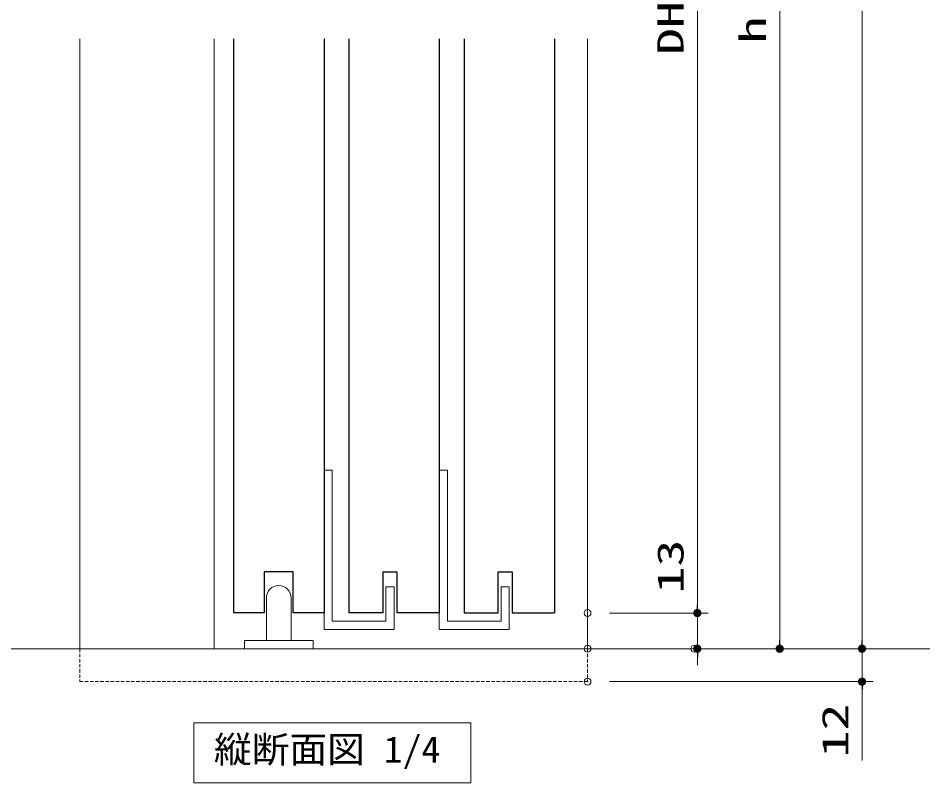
# Model space of a CAD drawing. Units: millimetres, scale not verified. Extents: x -1306 to 1306, y -607 to 607.
# Drawn here: x -557.8 to -225.7, y -60.4 to 218.1 of the extents above; entities that cross this region are included whole.
import ezdxf
from ezdxf.enums import TextEntityAlignment as Align

# ---------------------------------------------------------------- set-up
doc = ezdxf.new("R2010")
doc.units = ezdxf.units.MM
doc.header["$LTSCALE"] = 5
doc.header["$PDMODE"] = 32
doc.header["$PDSIZE"] = 2.5
doc.linetypes.add('USER2', pattern=[0.375, 0.25, -0.125])
for name, color, linetype, lineweight in [('0-1_線(黄)', 2, 'Continuous', 15), ('0-D_線(白)', 7, 'Continuous', 30), ('1-0_線(水)', 4, 'Continuous', 9), ('1-1_寸法線', 3, 'Continuous', 13), ('1-4_DEFPOINTS', 7, 'Continuous', 5), ('1-5_0', 3, 'Continuous', 25), ('1-6_点線(黄)', 2, 'USER2', 15)]:
    doc.layers.add(name, color=color, linetype=linetype, lineweight=lineweight)
doc.styles.add('ＭＳ ゴシック', font='')
doc.styles.get('ＭＳ ゴシック').set_extended_font_data('MS Gothic')

# ---------------------------------------------------------------- blocks, each defined once
blk = doc.blocks.new('_DOT')
at = {"layer": '1-5_0'}
blk.add_line((-2.5, 0), (-5, 0), dxfattribs=at)
for points in [[(0, 0), (-2.5, 0), (-2.48, 0.313)], [(0, 0), (-2.48, -0.313), (-2.5, 0)], [(0, 0), (-2.48, 0.313), (-2.421, 0.622)], [(0, 0), (-2.421, -0.622), (-2.48, -0.313)], [(0, 0), (-2.421, 0.622), (-2.324, 0.92)], [(0, 0), (-2.324, -0.92), (-2.421, -0.622)], [(0, 0), (-2.324, 0.92), (-2.191, 1.204)], [(0, 0), (-2.191, -1.204), (-2.324, -0.92)], [(0, 0), (-2.191, 1.204), (-2.023, 1.469)], [(0, 0), (-2.023, -1.469), (-2.191, -1.204)], [(0, 0), (-2.023, 1.469), (-1.822, 1.711)], [(0, 0), (-1.822, -1.711), (-2.023, -1.469)], [(0, 0), (-1.822, 1.711), (-1.594, 1.926)], [(0, 0), (-1.594, -1.926), (-1.822, -1.711)], [(0, 0), (-1.594, 1.926), (-1.34, 2.111)], [(0, 0), (-1.34, -2.111), (-1.594, -1.926)], [(0, 0), (-1.34, 2.111), (-1.064, 2.262)], [(0, 0), (-1.064, -2.262), (-1.34, -2.111)], [(0, 0), (-1.064, 2.262), (-0.773, 2.378)], [(0, 0), (-0.773, -2.378), (-1.064, -2.262)], [(0, 0), (-0.773, 2.378), (-0.468, 2.456)], [(0, 0), (-0.468, -2.456), (-0.773, -2.378)], [(0, 0), (-0.468, 2.456), (-0.157, 2.495)], [(0, 0), (-0.157, -2.495), (-0.468, -2.456)], [(0, 0), (-0.157, 2.495), (0.157, 2.495)], [(0, 0), (0.157, -2.495), (-0.157, -2.495)], [(0, 0), (0.157, 2.495), (0.468, 2.456)], [(0, 0), (0.468, 2.456), (0.773, 2.378)], [(0, 0), (0.773, 2.378), (1.064, 2.262)], [(0, 0), (1.064, 2.262), (1.34, 2.111)], [(0, 0), (1.34, 2.111), (1.594, 1.926)], [(0, 0), (1.594, 1.926), (1.822, 1.711)], [(0, 0), (1.822, 1.711), (2.023, 1.469)], [(0, 0), (2.023, 1.469), (2.191, 1.204)], [(0, 0), (2.191, 1.204), (2.324, 0.92)], [(0, 0), (2.324, 0.92), (2.421, 0.622)], [(0, 0), (2.421, 0.622), (2.48, 0.313)], [(0, 0), (2.48, 0.313), (2.5, 0)], [(0, 0), (0.468, -2.456), (0.157, -2.495)], [(0, 0), (0.773, -2.378), (0.468, -2.456)], [(0, 0), (1.064, -2.262), (0.773, -2.378)], [(0, 0), (1.34, -2.111), (1.064, -2.262)], [(0, 0), (1.594, -1.926), (1.34, -2.111)], [(0, 0), (1.822, -1.711), (1.594, -1.926)], [(0, 0), (2.023, -1.469), (1.822, -1.711)], [(0, 0), (2.191, -1.204), (2.023, -1.469)], [(0, 0), (2.324, -0.92), (2.191, -1.204)], [(0, 0), (2.421, -0.622), (2.324, -0.92)], [(0, 0), (2.48, -0.313), (2.421, -0.622)], [(0, 0), (2.5, 0), (2.48, -0.313)]]:
    blk.add_solid(points, dxfattribs=at)

msp = doc.modelspace()

# ---------------------------------------------------------------- linework, layer by layer
at = {"layer": '0-1_線(黄)'}
msp.add_line((-1235.241, -11.552), (-225.69, -11.552), dxfattribs=at)
msp.add_lwpolyline([(-493.728, -38.552), (-392.878, -38.552), (-392.878, -60.387), (-493.728, -60.387)], close=True, dxfattribs=at)
at = {"layer": '0-D_線(白)'}
for p, q in [((-479.362, 210.637), (-479.362, 1.469)), ((-446.361, 210.637), (-446.361, 1.448)), ((-437.362, 210.637), (-437.362, 1.469)), ((-404.361, 210.637), (-404.361, 1.448)), ((-395.362, 210.637), (-395.362, 1.469)), ((-362.361, 210.637), (-362.361, 1.448)), ((-468.112, 1.469), (-479.362, 1.469)), ((-446.362, 1.469), (-457.612, 1.469)), ((-424.862, 1.469), (-437.362, 1.469)), ((-404.362, 1.469), (-419.862, 1.469)), ((-395.362, 1.469), (-382.862, 1.469)), ((-377.862, 1.469), (-362.562, 1.469))]:
    msp.add_line(p, q, dxfattribs=at)
for points in [[(-457.612, 1.469), (-457.612, 16.469), (-468.112, 16.469), (-468.112, 1.469)], [(-424.862, 1.469), (-424.862, 16.469), (-419.862, 16.469), (-419.862, 1.469)], [(-382.862, 1.469), (-382.862, 16.469), (-377.862, 16.469), (-377.862, 1.469)]]:
    msp.add_lwpolyline(points, dxfattribs=at)
at = {"layer": '1-0_線(水)'}
for p, q in [((-535.361, 210.637), (-535.361, -11.552)), ((-486.361, 210.637), (-486.361, -11.552)), ((-350.361, 210.637), (-350.361, -11.552)), ((-462.862, 11.469), (-462.812, 11.469)), ((-467.362, 6.969), (-467.362, -8.531)), ((-458.362, -8.531), (-458.362, 6.969)), ((-443.362, -1.531), (-423.862, -1.531)), ((-401.361, -1.531), (-381.861, -1.531)), ((-450.362, -8.531), (-475.362, -8.531)), ((-475.362, -8.531), (-475.362, -11.552)), ((-450.362, -8.531), (-450.312, -8.531)), ((-450.362, -8.531), (-450.362, -11.552))]:
    msp.add_line(p, q, dxfattribs=at)
for points in [[(-443.362, -1.531), (-443.362, 53.469), (-446.362, 53.469), (-446.362, -4.531)], [(-401.361, -1.531), (-401.361, 53.469), (-404.361, 53.469), (-404.361, -4.531)], [(-420.862, 10.969), (-420.862, -4.531), (-446.362, -4.531)], [(-420.862, 10.969), (-423.862, 10.969), (-423.862, -1.531)], [(-378.861, 10.969), (-378.861, -4.531), (-404.361, -4.531)], [(-378.861, 10.969), (-381.861, 10.969), (-381.861, -1.531)]]:
    msp.add_lwpolyline(points, dxfattribs=at)
for start, end in [(90, 180), (0, 90)]:
    msp.add_arc((-462.862, 6.969), 4.5, start, end, dxfattribs=at)
at = {"layer": '1-1_寸法線'}
for p, q in [((-250.361, -8.552), (-250.361, 465.448)), ((-280.361, 435.448), (-280.361, -8.552)), ((-310.361, 425.448), (-310.361, 4.448)), ((-310.361, 4.448), (-310.361, 30.21)), ((-342.361, 1.448), (-306.361, 1.448)), ((-342.361, 1.448), (-306.361, 1.448)), ((-310.361, -11.552), (-310.361, 1.448)), ((-250.361, -8.552), (-250.361, -5.552)), ((-342.361, -11.552), (-306.361, -11.552)), ((-342.361, -11.552), (-246.361, -11.552)), ((-342.361, -11.552), (-246.361, -11.552)), ((-303.45, -11.552), (-276.361, -11.552)), ((-250.361, -11.552), (-250.361, -23.552)), ((-310.361, -14.552), (-310.361, -17.552)), ((-342.361, -23.552), (-246.361, -23.552)), ((-250.361, -26.552), (-250.361, -52.314))]:
    msp.add_line(p, q, dxfattribs=at)
at = {"layer": '1-4_DEFPOINTS'}
for p in [(-350.361, 1.448), (-310.361, 1.448), (-350.361, -11.552), (-311.45, -11.552), (-310.361, -11.552), (-280.361, -11.552), (-350.361, -23.552), (-250.361, -23.552)]:
    msp.add_point(p, dxfattribs=at)
at = {"layer": '1-6_点線(黄)'}
for p, q in [((-535.361, -11.552), (-535.361, -23.552)), ((-350.361, -11.552), (-350.361, -23.552)), ((-535.361, -23.552), (-350.361, -23.552))]:
    msp.add_line(p, q, dxfattribs=at)

# ---------------------------------------------------------------- block references
at = {"layer": '1-1_寸法線', "xscale": 0.6, "yscale": 0.6}
for p, rotation in [((-310.361, 1.448), 270), ((-310.361, 1.448), 270), ((-280.361, -11.552), 270), ((-250.361, -11.552), 270), ((-250.361, -11.552), 270), ((-310.361, -11.552), 90), ((-250.361, -23.552), 90)]:
    msp.add_blockref('_DOT', p, dxfattribs=dict(at, rotation=rotation))

# ---------------------------------------------------------------- texts
at = {"layer": '0-1_線(黄)', "style": 'ＭＳ ゴシック', "width": 1.05}
msp.add_text('縦断面図 1/4', height=9.604, dxfattribs=at).set_placement((-486.48, -55.93), align=Align.BOTTOM_LEFT)
at = {"layer": '1-1_寸法線', "style": 'ＭＳ ゴシック', "width": 1.5}
for s, p in [('DH', (-312.51, 204.71)), ('h', (-282.51, 208.924)), ('13', (-312.51, 8.591)), ('12', (-252.51, -51.171))]:
    msp.add_text(s, height=9.604, rotation=90, dxfattribs=at).set_placement(p, align=Align.BOTTOM_LEFT)

doc.saveas('drawing.dxf')
